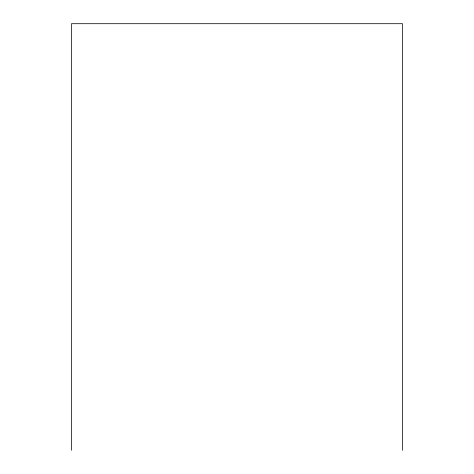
<?xml version="1.0" encoding="UTF-8"?>
<svg xmlns="http://www.w3.org/2000/svg" width="474" height="474" viewBox="0 0 474 474"><rect width="100%" height="100%" fill="white"/><g stroke="black" fill="none" stroke-linecap="round" stroke-linejoin="round"><path stroke-width="0.71" d="M402.509 450.3L402.509 23.7L71.491 23.7L71.491 450.3"/></g></svg>
